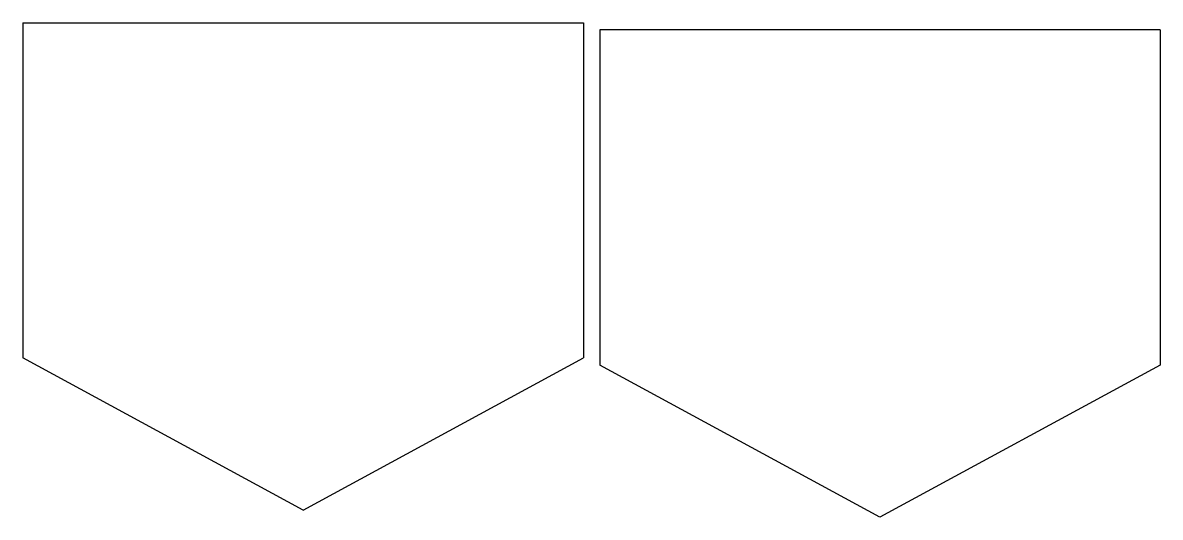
# Model space of a CAD drawing. Extents: x -332 to 146, y -47 to 161.
import ezdxf

# ---------------------------------------------------------------- set-up
doc = ezdxf.new("R2010")
doc.units = 0
doc.layers.get('0').update_dxf_attribs({"linetype": 'CONTINUOUS'})

msp = doc.modelspace()

# ---------------------------------------------------------------- linework, layer by layer
for p, q in [((-332.39, 161.41), (-332.39, 20.37)), ((-332.39, 161.41), (-96.59, 161.41)), ((-96.59, 161.41), (-96.59, 20.37)), ((-89.72, 158.44), (-89.72, 17.4)), ((146.08, 158.44), (-89.72, 158.44)), ((146.08, 158.44), (146.08, 17.4)), ((-214.49, -43.67), (-332.39, 20.37)), ((-214.49, -43.67), (-96.59, 20.37)), ((28.18, -46.64), (-89.72, 17.4)), ((146.08, 17.4), (28.18, -46.64))]:
    msp.add_line(p, q)

doc.saveas('drawing.dxf')
